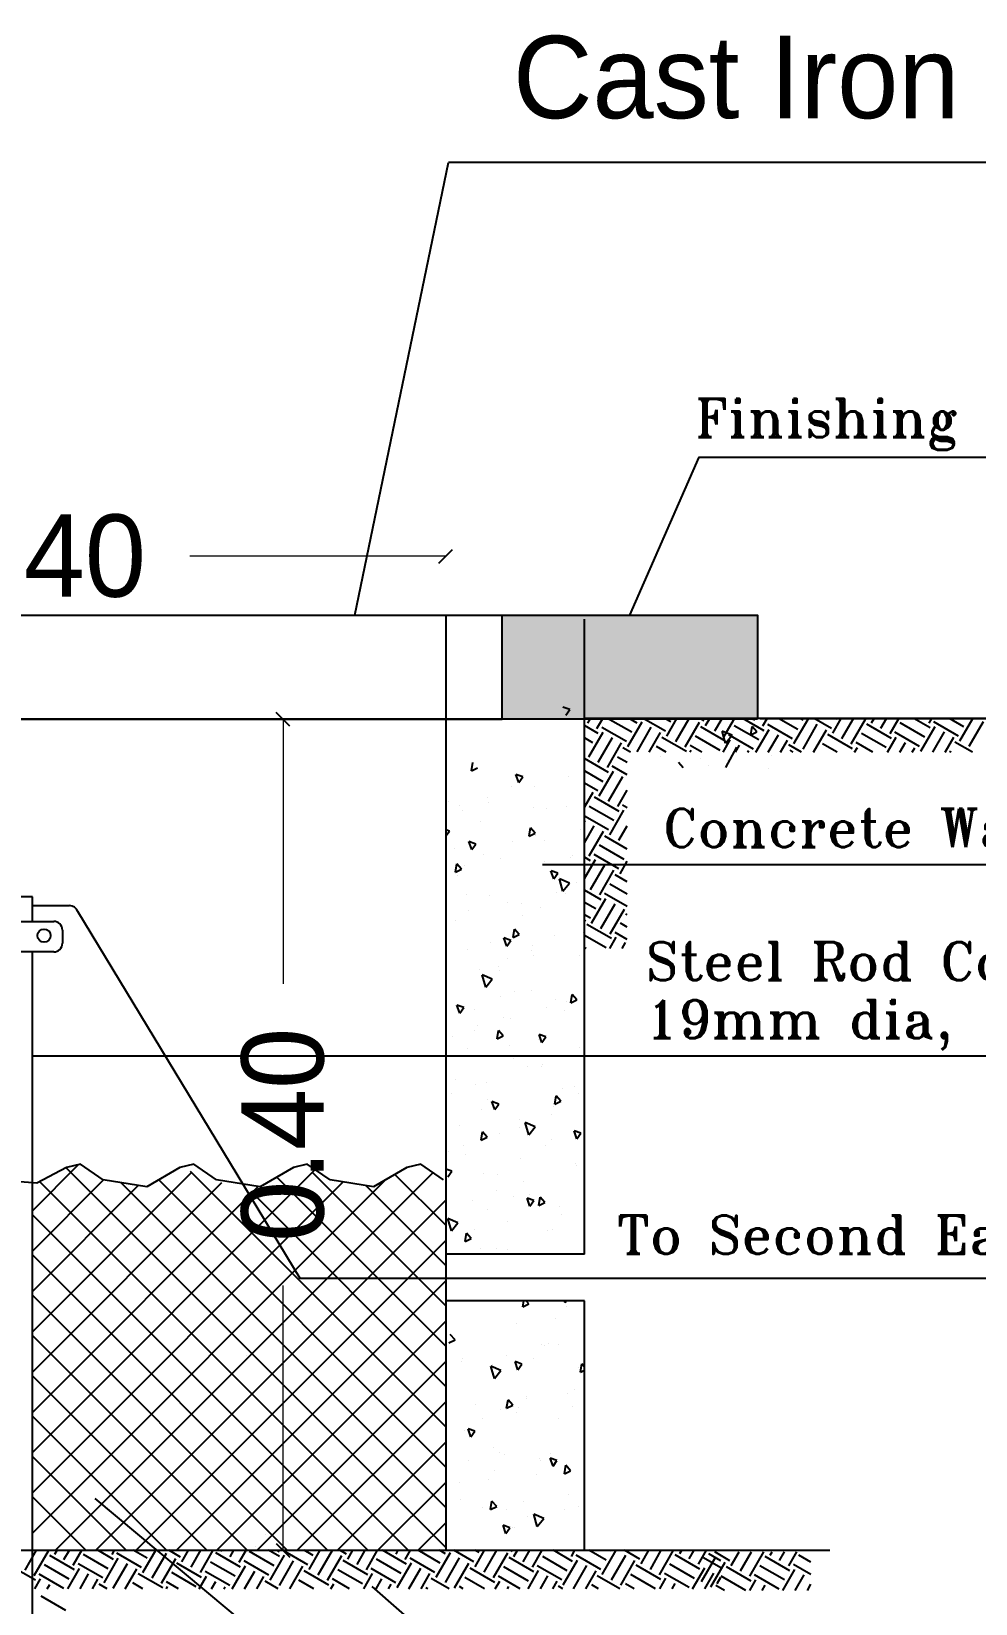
# Model space of a CAD drawing. Extents: x 152089 to 152185, y 180985 to 181226.
# Drawn here: x 152119.73 to 152123.17, y 181035.29 to 181041.03 of the extents above; entities that cross this region are included whole.
import ezdxf

# ---------------------------------------------------------------- set-up
doc = ezdxf.new("R2010")
doc.units = 0
doc.header["$LTSCALE"] = 3
doc.header["$MEASUREMENT"] = 0
doc.header["$PDMODE"] = 2
doc.header["$PDSIZE"] = 0.03
doc.linetypes.add('HIDDEN', pattern=[9.525, 6.35, -3.175])
doc.layers.get('0').update_dxf_attribs({"linetype": 'CONTINUOUS'})
doc.layers.get('DEFPOINTS').update_dxf_attribs({"linetype": 'CONTINUOUS'})
for name, color, linetype in [('1622', 7, 'HIDDEN'), ('DETAILS', 9, 'CONTINUOUS'), ('NAMES', 12, 'CONTINUOUS'), ('NUMBERS', 6, 'CONTINUOUS'), ('POWER', 54, 'CONTINUOUS')]:
    doc.layers.add(name, color=color, linetype=linetype)
doc.styles.add('ABED', font='romant.shx')
doc.dimstyles.new('10', dxfattribs={"dimtxt": 0.3, "dimasz": 0.05, "dimexe": 0.18, "dimexo": 0.0625, "dimgap": 0.15, "dimtad": 0, "dimlfac": 0.1, "dimzin": 0, "dimdsep": 46, "dimtxsty": 'Standard', "dimblk": 'OBLIQUE', "dimcen": 0, "dimse1": 1, "dimse2": 1, "dimclrd": 253, "dimclrt": 4, "dimadec": 0, "dimazin": 0, "dimtfac": 1, "dimtix": 1, "dimtofl": 0, "dimtmove": 0, "dimatfit": 0, "dimldrblk": 'OBLIQUE', "dimfxl": 0.18, "dimtolj": 1, "dimtzin": 0, "dimlwd": 13, "dimarcsym": 0})

# ---------------------------------------------------------------- blocks, each defined once
blk = doc.blocks.new('_OBLIQUE')
at = {"color": 0, "linetype": 'ByBlock'}
blk.add_line((-0.5, -0.5), (0.5, 0.5), dxfattribs=at)
blk = doc.blocks.new('*D89')
at = {"layer": '1622', "color": 253, "linetype": 'Continuous', "lineweight": 13, "transparency": 16777216}
for p, q in [((152118.27, 181039.1132), (152119.204, 181039.1132)), ((152121.2379, 181039.1132), (152120.304, 181039.1132))]:
    blk.add_line(p, q, dxfattribs=at)
at = {"layer": 'DEFPOINTS', "color": 0, "linetype": 'Continuous', "transparency": 16777216}
for p in [(152118.27, 181039.1132), (152118.27, 181038.8976), (152121.2379, 181038.8976)]:
    blk.add_point(p, dxfattribs=at)
at = {"layer": '1622', "color": 253, "linetype": 'Continuous', "lineweight": 13, "transparency": 16777216, "xscale": 0.05, "yscale": 0.05, "zscale": 0.05, "rotation": 180}
blk.add_blockref('_OBLIQUE', (152118.27, 181039.1132), dxfattribs=at)
at = {"layer": '1622', "color": 253, "linetype": 'Continuous', "lineweight": 13, "transparency": 16777216, "xscale": 0.05, "yscale": 0.05, "zscale": 0.05}
blk.add_blockref('_OBLIQUE', (152121.2379, 181039.1132), dxfattribs=at)
at = {"layer": '1622', "color": 4, "linetype": 'Continuous', "transparency": 16777216, "insert": (152119.754, 181039.1132), "char_height": 0.3, "attachment_point": 5}
blk.add_mtext('\\A1;0.40', dxfattribs=at)
blk = doc.blocks.new('*D91')
at = {"layer": '1622', "color": 253, "linetype": 'Continuous', "lineweight": 13, "transparency": 16777216}
for p, q in [((152120.6444, 181038.5186), (152120.6444, 181037.5536)), ((152120.6444, 181035.4886), (152120.6444, 181036.4536))]:
    blk.add_line(p, q, dxfattribs=at)
at = {"layer": 'DEFPOINTS', "color": 0, "linetype": 'Continuous', "transparency": 16777216}
for p in [(152120.4305, 181038.5186), (152120.4305, 181035.4886), (152120.6444, 181035.4886)]:
    blk.add_point(p, dxfattribs=at)
at = {"layer": '1622', "color": 253, "linetype": 'Continuous', "lineweight": 13, "transparency": 16777216, "xscale": 0.05, "yscale": 0.05, "zscale": 0.05}
for p, rotation in [((152120.6444, 181038.5186), 90), ((152120.6444, 181035.4886), 270)]:
    blk.add_blockref('_OBLIQUE', p, dxfattribs=dict(at, rotation=rotation))
at = {"layer": '1622', "color": 4, "linetype": 'Continuous', "transparency": 16777216, "insert": (152120.6444, 181037.0036), "char_height": 0.3, "attachment_point": 5, "rotation": 90}
blk.add_mtext('\\A1;0.40', dxfattribs=at)

msp = doc.modelspace()

# ---------------------------------------------------------------- hatches: boundary and pattern name
at = {"layer": 'NUMBERS', "linetype": 'ByBlock'}
msp.add_hatch(color=0, dxfattribs=at).paths.add_polyline_path([(152121.4439, 181038.8976), (152121.4439, 181038.5186), (152122.3748, 181038.5186), (152122.3748, 181038.8976)])

# ---------------------------------------------------------------- linework, layer by layer
at = {"linetype": 'ByBlock'}
for p, q in [((152120.9057, 181038.8976), (152121.2486, 181040.5491)), ((152128.1323, 181040.5491), (152121.2486, 181040.5491)), ((152122.3748, 181038.8976), (152122.3748, 181038.5186))]:
    msp.add_line(p, q, dxfattribs=at)
for points in [[(152121.9093, 181038.8976), (152122.1622, 181039.4742), (152124.0228, 181039.4742)], [(152121.5914, 181037.9887), (152123.8159, 181037.9887)], [(152124.5617, 181036.4801), (152120.707, 181036.4801), (152119.8953, 181037.8181)], [(152119.7301, 181037.2918), (152127.2809, 181037.2918)]]:
    msp.add_lwpolyline(points, dxfattribs=at)
at = {"layer": '1622', "color": 2, "linetype": 'Continuous'}
msp.add_line((152121.4439, 181038.5186), (152118.0641, 181038.5186), dxfattribs=at)
at = {"layer": 'DETAILS', "linetype": 'ByBlock'}
for p, q in [((152121.7442, 181036.5685), (152121.7442, 181038.8831)), ((152121.6906, 181038.5541), (152121.6657, 181038.563)), ((152121.6763, 181038.5337), (152121.6906, 181038.5541)), ((152122.3509, 181038.4614), (152122.3558, 181038.4922)), ((152122.3733, 181038.4723), (152122.3558, 181038.4922)), ((152122.14, 181038.4486), (152122.14, 181038.4486)), ((152122.228, 181038.4475), (152122.228, 181038.4475)), ((152122.2591, 181038.4309), (152122.246, 181038.4758)), ((152122.2825, 181038.4601), (152122.246, 181038.4758)), ((152122.2591, 181038.4309), (152122.2825, 181038.4601)), ((152122.3509, 181038.4614), (152122.3733, 181038.4723)), ((152122.3935, 181038.4742), (152122.3935, 181038.4742)), ((152122.0227, 181038.3827), (152122.0227, 181038.3827)), ((152122.0776, 181038.4218), (152122.0776, 181038.4218)), ((152122.1668, 181038.3746), (152122.1668, 181038.3746)), ((152122.2987, 181038.4174), (152122.2585, 181038.343)), ((152122.2589, 181038.4226), (152122.2589, 181038.4226)), ((152122.4274, 181038.3849), (152122.4274, 181038.3849)), ((152121.3319, 181038.3302), (152121.3368, 181038.361)), ((152121.3319, 181038.3302), (152121.3543, 181038.3411)), ((152121.5047, 181038.2885), (152121.494, 181038.3178)), ((152121.519, 181038.309), (152121.494, 181038.3178)), ((152122.1044, 181038.3411), (152122.0868, 181038.361)), ((152122.1949, 181038.3483), (152122.1949, 181038.3483)), ((152122.2674, 181038.3689), (152122.2674, 181038.3689)), ((152122.4155, 181038.3389), (152122.4155, 181038.3389)), ((152121.4773, 181038.2719), (152121.4773, 181038.2719)), ((152121.5047, 181038.2885), (152121.519, 181038.309)), ((152121.5622, 181038.2747), (152121.5622, 181038.2747)), ((152121.6842, 181038.3086), (152121.6842, 181038.3086)), ((152121.2467, 181038.2193), (152121.2467, 181038.2193)), ((152121.2886, 181038.204), (152121.2886, 181038.204)), ((152121.3899, 181038.2352), (152121.3899, 181038.2352)), ((152121.3928, 181038.2167), (152121.3928, 181038.2167)), ((152121.2977, 181038.1872), (152121.2977, 181038.1872)), ((152121.3639, 181038.1457), (152121.3639, 181038.1457)), ((152121.5584, 181038.1974), (152121.5584, 181038.1974)), ((152121.6047, 181038.1922), (152121.6047, 181038.1922)), ((152121.6795, 181038.2012), (152121.6795, 181038.2012)), ((152121.2512, 181038.1103), (152121.2379, 181038.116)), ((152121.2379, 181038.0939), (152121.2512, 181038.1103)), ((152121.5424, 181038.0919), (152121.5472, 181038.1227)), ((152121.5424, 181038.0919), (152121.5648, 181038.1028)), ((152121.5648, 181038.1029), (152121.5473, 181038.1227)), ((152121.5645, 181038.0953), (152121.5645, 181038.0953)), ((152121.7278, 181038.1185), (152121.7278, 181038.1185)), ((152121.2708, 181038.0477), (152121.2708, 181038.0477)), ((152121.333, 181038.0434), (152121.3224, 181038.0727)), ((152121.3473, 181038.0638), (152121.3224, 181038.0727)), ((152121.333, 181038.0434), (152121.3473, 181038.0638)), ((152121.4812, 181038.0722), (152121.4812, 181038.0722)), ((152121.599, 181038.0779), (152121.599, 181038.0779)), ((152121.2734, 181037.9607), (152121.2783, 181037.9915)), ((152121.2958, 181037.9717), (152121.2783, 181037.9915)), ((152121.3077, 181037.986), (152121.3077, 181037.986)), ((152121.3759, 181038.0273), (152121.3759, 181038.0273)), ((152121.4393, 181038.0099), (152121.4393, 181038.0099)), ((152121.5985, 181037.9986), (152121.5985, 181037.9986)), ((152121.692, 181038.0156), (152121.692, 181038.0156)), ((152121.7018, 181038.0211), (152121.7018, 181038.0211)), ((152121.2734, 181037.9607), (152121.2958, 181037.9717)), ((152121.282, 181037.9506), (152121.282, 181037.9506)), ((152121.6326, 181037.937), (152121.6219, 181037.9663)), ((152121.6469, 181037.9575), (152121.622, 181037.9663)), ((152121.6326, 181037.937), (152121.6469, 181037.9575)), ((152121.6518, 181037.9186), (152121.6518, 181037.9186)), ((152121.6655, 181037.8921), (152121.6524, 181037.937)), ((152121.6889, 181037.9212), (152121.6524, 181037.937)), ((152121.6655, 181037.8921), (152121.6889, 181037.9212)), ((152121.7158, 181037.9251), (152121.7158, 181037.9251)), ((152119.7301, 181037.8715), (152119.6579, 181037.8715)), ((152119.7301, 181037.7813), (152119.7301, 181037.8715)), ((152121.3152, 181037.8807), (152121.3152, 181037.8807)), ((152121.3993, 181037.8771), (152121.3993, 181037.8771)), ((152121.6427, 181037.8878), (152121.6427, 181037.8878)), ((152121.6749, 181037.8816), (152121.6749, 181037.8816)), ((152119.7264, 181037.8392), (152119.8658, 181037.8392)), ((152119.7264, 181037.8392), (152119.8658, 181037.8392)), ((152121.3203, 181037.8225), (152121.3203, 181037.8225)), ((152121.4632, 181037.8507), (152121.4632, 181037.8507)), ((152121.5138, 181037.8472), (152121.5138, 181037.8472)), ((152121.5166, 181037.8035), (152121.5166, 181037.8035)), ((152121.5828, 181037.8337), (152121.5828, 181037.8337)), ((152119.5951, 181037.7813), (152119.8081, 181037.7813)), ((152119.8393, 181037.7502), (152119.8393, 181037.7018)), ((152121.275, 181037.7837), (152121.275, 181037.7837)), ((152121.4839, 181037.7225), (152121.4887, 181037.7532)), ((152121.5063, 181037.7334), (152121.4887, 181037.7533)), ((152121.4025, 181037.704), (152121.4025, 181037.704)), ((152121.461, 181037.6919), (152121.4503, 181037.7212)), ((152121.4753, 181037.7124), (152121.4503, 181037.7212)), ((152121.461, 181037.6919), (152121.4753, 181037.7123)), ((152121.4839, 181037.7225), (152121.5063, 181037.7334)), ((152121.5559, 181037.6942), (152121.5559, 181037.6942)), ((152121.6339, 181037.73), (152121.6339, 181037.73)), ((152121.7391, 181037.742), (152121.7391, 181037.742)), ((152119.8081, 181037.6707), (152119.5951, 181037.6707)), ((152119.7301, 181034.6844), (152119.7301, 181037.6707)), ((152121.318, 181037.6776), (152121.318, 181037.6776)), ((152121.4637, 181037.6462), (152121.4637, 181037.6462)), ((152121.5505, 181037.674), (152121.5505, 181037.674)), ((152121.5575, 181037.6571), (152121.5575, 181037.6571)), ((152121.7244, 181037.6564), (152121.7244, 181037.6564)), ((152121.3623, 181037.6071), (152121.3623, 181037.6071)), ((152121.3841, 181037.5423), (152121.3711, 181037.5872)), ((152121.4075, 181037.5715), (152121.3711, 181037.5872)), ((152121.3841, 181037.5423), (152121.4075, 181037.5715)), ((152121.4287, 181037.6165), (152121.4287, 181037.6165)), ((152121.4353, 181037.6041), (152121.4353, 181037.6041)), ((152121.4898, 181037.5274), (152121.4898, 181037.5274)), ((152121.5526, 181037.5305), (152121.5526, 181037.5305)), ((152121.6943, 181037.4842), (152121.6992, 181037.515)), ((152121.7167, 181037.4951), (152121.6992, 181037.515)), ((152121.2893, 181037.4468), (152121.2787, 181037.4761)), ((152121.3036, 181037.4672), (152121.2787, 181037.4761)), ((152121.2893, 181037.4468), (152121.3036, 181037.4672)), ((152121.3447, 181037.4587), (152121.3447, 181037.4587)), ((152121.4368, 181037.5067), (152121.4368, 181037.5067)), ((152121.6053, 181037.469), (152121.6053, 181037.469)), ((152121.6378, 181037.4974), (152121.6378, 181037.4974)), ((152121.6698, 181037.457), (152121.6698, 181037.457)), ((152121.6777, 181037.4911), (152121.6777, 181037.4911)), ((152121.6943, 181037.4842), (152121.7167, 181037.4951)), ((152121.3543, 181037.4016), (152121.3543, 181037.4016)), ((152121.4496, 181037.4304), (152121.4496, 181037.4304)), ((152121.4724, 181037.4264), (152121.4724, 181037.4264)), ((152121.261, 181037.3625), (152121.261, 181037.3625)), ((152121.3435, 181037.3857), (152121.3435, 181037.3857)), ((152121.4253, 181037.353), (152121.4302, 181037.3838)), ((152121.4253, 181037.353), (152121.4478, 181037.3639)), ((152121.4478, 181037.3639), (152121.4302, 181037.3838)), ((152121.5771, 181037.3507), (152121.5771, 181037.3507)), ((152121.5889, 181037.3404), (152121.5782, 181037.3697)), ((152121.6032, 181037.3609), (152121.5782, 181037.3697)), ((152121.5889, 181037.3404), (152121.6032, 181037.3608)), ((152121.3178, 181037.3193), (152121.3178, 181037.3193)), ((152121.4716, 181037.328), (152121.4716, 181037.328)), ((152121.7251, 181037.3207), (152121.7251, 181037.3207)), ((152121.4863, 181037.2815), (152121.4863, 181037.2815)), ((152121.5369, 181037.2538), (152121.5369, 181037.2538)), ((152121.5889, 181037.2544), (152121.5889, 181037.2544)), ((152121.5925, 181037.2604), (152121.5925, 181037.2604)), ((152121.2724, 181037.2064), (152121.2724, 181037.2064)), ((152121.3483, 181037.1858), (152121.3483, 181037.1858)), ((152121.3872, 181037.1957), (152121.3872, 181037.1957)), ((152121.6644, 181037.1741), (152121.6644, 181037.1741)), ((152121.7062, 181037.1809), (152121.7062, 181037.1809)), ((152121.2584, 181037.155), (152121.2584, 181037.155)), ((152121.3897, 181037.1329), (152121.3897, 181037.1329)), ((152121.4173, 181037.0953), (152121.4066, 181037.1246)), ((152121.4316, 181037.1157), (152121.4066, 181037.1246)), ((152121.4173, 181037.0953), (152121.4316, 181037.1157)), ((152121.6358, 181037.1147), (152121.6407, 181037.1455)), ((152121.6358, 181037.1147), (152121.6582, 181037.1257)), ((152121.6582, 181037.1257), (152121.6407, 181037.1455)), ((152121.7219, 181037.1532), (152121.7219, 181037.1532)), ((152121.3672, 181037.0941), (152121.3672, 181037.0941)), ((152121.507, 181037.0593), (152121.507, 181037.0593)), ((152121.6242, 181037.0771), (152121.6242, 181037.0771)), ((152121.6298, 181037.1052), (152121.6298, 181037.1052)), ((152121.2875, 181037.0391), (152121.2875, 181037.0391)), ((152121.3668, 181036.9836), (152121.3717, 181037.0143)), ((152121.3892, 181036.9945), (152121.3717, 181037.0144)), ((152121.4356, 181037.0092), (152121.4356, 181037.0092)), ((152121.5074, 181037.0297), (152121.5074, 181037.0297)), ((152121.5405, 181037.0035), (152121.5275, 181037.0484)), ((152121.5639, 181037.0326), (152121.5275, 181037.0484)), ((152121.5405, 181037.0035), (152121.5639, 181037.0326)), ((152121.7168, 181036.9889), (152121.7062, 181037.0182)), ((152121.7311, 181037.0094), (152121.7062, 181037.0182)), ((152121.7168, 181036.9889), (152121.7311, 181037.0093)), ((152121.2474, 181036.9422), (152121.2474, 181036.9422)), ((152121.302, 181036.9649), (152121.302, 181036.9649)), ((152121.3668, 181036.9836), (152121.3892, 181036.9945)), ((152121.6029, 181036.9657), (152121.6029, 181036.9657)), ((152121.6243, 181036.9858), (152121.6243, 181036.9858)), ((152119.7301, 181036.7264), (152119.8986, 181036.895)), ((152119.8543, 181036.8839), (152119.746, 181036.8267)), ((152121.2379, 181035.4984), (152119.853, 181036.8833)), ((152119.9052, 181036.8967), (152119.8543, 181036.8839)), ((152119.988, 181036.8394), (152119.9052, 181036.8967)), ((152120.2682, 181036.8839), (152120.1472, 181036.814)), ((152120.3191, 181036.8967), (152120.2682, 181036.8839)), ((152120.4019, 181036.8394), (152120.3191, 181036.8967)), ((152120.6821, 181036.8839), (152120.5611, 181036.814)), ((152120.733, 181036.8967), (152120.6821, 181036.8839)), ((152120.8158, 181036.8394), (152120.733, 181036.8967)), ((152121.096, 181036.8839), (152120.975, 181036.814)), ((152121.1469, 181036.8967), (152121.096, 181036.8839)), ((152121.2297, 181036.8394), (152121.1469, 181036.8967)), ((152121.3083, 181036.9335), (152121.3083, 181036.9335)), ((152121.5107, 181036.9178), (152121.5107, 181036.9178)), ((152121.7115, 181036.9004), (152121.7115, 181036.9004)), ((152121.7135, 181036.8908), (152121.7135, 181036.8908)), ((152121.7416, 181036.9122), (152121.7416, 181036.9122)), ((152119.746, 181036.8267), (152119.6696, 181036.8331)), ((152119.7301, 181035.8448), (152120.7619, 181036.8767)), ((152119.7301, 181036.2856), (152120.3127, 181036.8683)), ((152119.7301, 181036.5795), (152119.9897, 181036.8392)), ((152119.7301, 181035.5509), (152121.0181, 181036.8389)), ((152119.7301, 181035.6978), (152120.864, 181036.8317)), ((152119.7301, 181036.1387), (152120.4214, 181036.83)), ((152121.1008, 181035.4886), (152119.7569, 181036.8325)), ((152119.8147, 181035.4886), (152121.1918, 181036.8657)), ((152120.1472, 181036.814), (152119.988, 181036.8394)), ((152121.2379, 181035.6453), (152120.0544, 181036.8288)), ((152121.2379, 181035.7922), (152120.1909, 181036.8393)), ((152121.2379, 181035.9392), (152120.3068, 181036.8703)), ((152120.5611, 181036.814), (152120.4019, 181036.8394)), ((152121.2379, 181036.2331), (152120.6219, 181036.8491)), ((152121.2379, 181036.38), (152120.7516, 181036.8663)), ((152120.975, 181036.814), (152120.8158, 181036.8394)), ((152121.2379, 181036.6739), (152121.0528, 181036.859)), ((152121.2599, 181036.8706), (152121.2379, 181036.8784)), ((152121.2456, 181036.8502), (152121.2599, 181036.8706)), ((152121.3748, 181036.8625), (152121.3748, 181036.8625)), ((152121.4256, 181036.8599), (152121.4256, 181036.8599)), ((152121.5229, 181036.8325), (152121.5229, 181036.8325)), ((152119.7301, 181036.4325), (152120.1164, 181036.8189)), ((152119.7301, 181035.9917), (152120.5535, 181036.8152)), ((152121.2379, 181036.0861), (152120.5337, 181036.7904)), ((152121.2379, 181036.527), (152120.9463, 181036.8186)), ((152121.4222, 181036.799), (152121.4222, 181036.799)), ((152121.4838, 181036.7783), (152121.4838, 181036.7783)), ((152121.5452, 181036.7438), (152121.5345, 181036.7731)), ((152121.5595, 181036.7642), (152121.5345, 181036.7731)), ((152121.5429, 181036.7863), (152121.5429, 181036.7863)), ((152121.5773, 181036.7453), (152121.5821, 181036.7761)), ((152121.5997, 181036.7562), (152121.5822, 181036.7761)), ((152120.9538, 181035.4886), (152119.7301, 181036.7124)), ((152119.9616, 181035.4886), (152121.2379, 181036.7649)), ((152121.3347, 181036.7655), (152121.3347, 181036.7655)), ((152121.3916, 181036.7303), (152121.3916, 181036.7303)), ((152121.5452, 181036.7438), (152121.5595, 181036.7642)), ((152121.5773, 181036.7453), (152121.5997, 181036.7562)), ((152121.6523, 181036.7405), (152121.6523, 181036.7405)), ((152121.6602, 181036.7128), (152121.6602, 181036.7128)), ((152121.2591, 181036.6537), (152121.2461, 181036.6986)), ((152121.2826, 181036.6829), (152121.2461, 181036.6986)), ((152121.2591, 181036.6537), (152121.2826, 181036.6829)), ((152121.3447, 181036.6574), (152121.3447, 181036.6574)), ((152121.4621, 181036.6858), (152121.4621, 181036.6858)), ((152121.6102, 181036.6559), (152121.6102, 181036.6559)), ((152121.6284, 181036.6601), (152121.6284, 181036.6601)), ((152120.1086, 181035.4886), (152121.2379, 181036.6179)), ((152121.3083, 181036.6141), (152121.3132, 181036.6449)), ((152121.3083, 181036.6141), (152121.3307, 181036.625)), ((152121.3307, 181036.625), (152121.3132, 181036.6449)), ((152120.8069, 181035.4886), (152119.7301, 181036.5654)), ((152121.2379, 181036.5685), (152121.2379, 181036.3294)), ((152121.7442, 181036.5685), (152121.2379, 181036.5685)), ((152121.3648, 181036.5908), (152121.3648, 181036.5908)), ((152121.422, 181036.5889), (152121.422, 181036.5889)), ((152121.462, 181036.5838), (152121.462, 181036.5838)), ((152120.2555, 181035.4886), (152121.2379, 181036.471)), ((152120.6599, 181035.4886), (152119.7301, 181036.4185)), ((152121.7442, 181036.3979), (152121.2379, 181036.3979)), ((152121.2379, 181036.3979), (152121.2379, 181035.4886)), ((152121.5188, 181036.3758), (152121.5223, 181036.3979)), ((152121.5188, 181036.3758), (152121.5412, 181036.3868)), ((152121.5412, 181036.3868), (152121.5313, 181036.3979)), ((152121.6731, 181036.3923), (152121.6711, 181036.3979)), ((152121.6731, 181036.3923), (152121.6771, 181036.3979)), ((152121.6767, 181036.3768), (152121.6767, 181036.3768)), ((152121.7442, 181035.4886), (152121.7442, 181036.3979)), ((152120.4025, 181035.4886), (152121.2379, 181036.3241)), ((152121.4973, 181036.3152), (152121.4973, 181036.3152)), ((152121.6367, 181036.3325), (152121.6367, 181036.3325)), ((152120.513, 181035.4886), (152119.7301, 181036.2715)), ((152121.2498, 181036.2447), (152121.2722, 181036.2556)), ((152121.2722, 181036.2556), (152121.2547, 181036.2754)), ((152120.5099, 181036.1976), (152120.5099, 181036.1976)), ((152121.4581, 181036.1987), (152121.4581, 181036.1987)), ((152121.5869, 181036.2393), (152121.5869, 181036.2393)), ((152121.5966, 181036.2356), (152121.5966, 181036.2356)), ((152121.6146, 181036.2416), (152121.6146, 181036.2416)), ((152121.6498, 181036.2373), (152121.6498, 181036.2373)), ((152120.5494, 181035.4886), (152121.2379, 181036.1771)), ((152121.2952, 181036.1782), (152121.2952, 181036.1782)), ((152121.2987, 181036.1893), (152121.2987, 181036.1893)), ((152121.4155, 181036.1149), (152121.4025, 181036.1598)), ((152121.439, 181036.144), (152121.4025, 181036.1598)), ((152121.4079, 181036.1676), (152121.4079, 181036.1676)), ((152121.4155, 181036.1149), (152121.439, 181036.144)), ((152121.5015, 181036.1472), (152121.4908, 181036.1765)), ((152121.5158, 181036.1676), (152121.4908, 181036.1765)), ((152121.5015, 181036.1472), (152121.5158, 181036.1676)), ((152121.5577, 181036.1893), (152121.5577, 181036.1893)), ((152121.724, 181036.1559), (152121.724, 181036.1559)), ((152121.7292, 181036.1376), (152121.7341, 181036.1683)), ((152121.7292, 181036.1376), (152121.7442, 181036.1449)), ((152121.7319, 181036.168), (152121.7319, 181036.168)), ((152121.7442, 181036.1569), (152121.7341, 181036.1684)), ((152120.3661, 181035.4886), (152119.7301, 181036.1246)), ((152121.416, 181036.1157), (152121.416, 181036.1157)), ((152120.6964, 181035.4886), (152121.2379, 181036.0302)), ((152121.4602, 181036.0064), (152121.4651, 181036.0372)), ((152121.4827, 181036.0173), (152121.4651, 181036.0372)), ((152121.5308, 181036.0499), (152121.5308, 181036.0499)), ((152121.5333, 181036.0422), (152121.5333, 181036.0422)), ((152121.6839, 181036.0589), (152121.6839, 181036.0589)), ((152121.7071, 181036.0733), (152121.7071, 181036.0733)), ((152120.2191, 181035.4886), (152119.7301, 181035.9776)), ((152121.3472, 181036.0209), (152121.3472, 181036.0209)), ((152121.3729, 181035.968), (152121.3729, 181035.968)), ((152121.4386, 181036.0019), (152121.4386, 181036.0019)), ((152121.4602, 181036.0064), (152121.4827, 181036.0173)), ((152121.4952, 181035.991), (152121.4952, 181035.991)), ((152121.5017, 181036.0086), (152121.5017, 181036.0086)), ((152121.6506, 181035.9686), (152121.6506, 181035.9686)), ((152121.6993, 181036.0121), (152121.6993, 181036.0121)), ((152121.307, 181035.924), (152121.307, 181035.924)), ((152121.3298, 181035.902), (152121.3192, 181035.9313)), ((152121.3442, 181035.9225), (152121.3192, 181035.9313)), ((152121.3298, 181035.902), (152121.3442, 181035.9225)), ((152121.335, 181035.9132), (152121.335, 181035.9132)), ((152120.8433, 181035.4886), (152121.2379, 181035.8832)), ((152121.4117, 181035.8624), (152121.4117, 181035.8624)), ((152120.0722, 181035.4886), (152119.7301, 181035.8307)), ((152121.3196, 181035.8144), (152121.3196, 181035.8144)), ((152121.4345, 181035.8443), (152121.4345, 181035.8443)), ((152121.4523, 181035.8396), (152121.4523, 181035.8396)), ((152121.5802, 181035.8246), (152121.5802, 181035.8246)), ((152121.5825, 181035.8143), (152121.5825, 181035.8143)), ((152121.6294, 181035.7957), (152121.6188, 181035.825)), ((152121.6437, 181035.8161), (152121.6188, 181035.825)), ((152121.6219, 181035.8426), (152121.6219, 181035.8426)), ((152121.6294, 181035.7957), (152121.6437, 181035.8161)), ((152121.6707, 181035.7681), (152121.6756, 181035.7989)), ((152121.6931, 181035.779), (152121.6756, 181035.7989)), ((152121.2877, 181035.7373), (152121.2877, 181035.7373)), ((152121.3943, 181035.7473), (152121.3943, 181035.7473)), ((152121.4166, 181035.7779), (152121.4166, 181035.7779)), ((152121.5696, 181035.7661), (152121.5696, 181035.7661)), ((152121.6707, 181035.7681), (152121.6931, 181035.779)), ((152119.9252, 181035.4886), (152119.7301, 181035.6838)), ((152120.9902, 181035.4886), (152121.2379, 181035.7363)), ((152121.6869, 181035.6925), (152121.6869, 181035.6925)), ((152121.2927, 181035.6749), (152121.2927, 181035.6749)), ((152121.3704, 181035.6445), (152121.3704, 181035.6445)), ((152121.4017, 181035.6369), (152121.4066, 181035.6677)), ((152121.4017, 181035.6369), (152121.4241, 181035.6479)), ((152121.4241, 181035.6479), (152121.4066, 181035.6677)), ((152121.4612, 181035.6372), (152121.4612, 181035.6372)), ((152121.5218, 181035.6676), (152121.5218, 181035.6676)), ((152121.6698, 181035.6377), (152121.6698, 181035.6377)), ((152121.7237, 181035.6484), (152121.7237, 181035.6484)), ((152121.1372, 181035.4886), (152121.2379, 181035.5893)), ((152121.4578, 181035.5505), (152121.4471, 181035.5798)), ((152121.4721, 181035.571), (152121.4471, 181035.5798)), ((152121.4578, 181035.5505), (152121.4721, 181035.571)), ((152121.4816, 181035.5707), (152121.4816, 181035.5707)), ((152121.4877, 181035.571), (152121.4877, 181035.571)), ((152121.5367, 181035.6119), (152121.5367, 181035.6119)), ((152121.5719, 181035.576), (152121.5589, 181035.6209)), ((152121.5954, 181035.6052), (152121.5589, 181035.6209)), ((152121.5719, 181035.576), (152121.5953, 181035.6052)), ((152120.5814, 181035.5472), (152120.5814, 181035.5472)), ((152120.9468, 181035.5089), (152120.9468, 181035.5089)), ((152119.3256, 181035.4886), (152120.4879, 181035.4886)), ((152120.543, 181035.5027), (152120.543, 181035.5027)), ((152120.855, 181035.4974), (152120.855, 181035.4974)), ((152120.8591, 181035.491), (152120.8591, 181035.491))]:
    msp.add_line(p, q, dxfattribs=at)
msp.add_circle((152119.7724, 181037.7298), 0.0241, dxfattribs=at)
for centre, start, end in [((152119.8658, 181037.8081), 18.7369, 90), ((152119.8658, 181037.8081), 18.7369, 90), ((152119.8081, 181037.7502), 0, 90), ((152119.8081, 181037.7018), 270, 0)]:
    msp.add_arc(centre, 0.0312, start, end, dxfattribs=at)
at = {"layer": 'NUMBERS', "color": 0, "linetype": 'ByBlock'}
for p, q in [((152118.27, 181038.8976), (152121.2379, 181038.8976)), ((152121.2379, 181038.8976), (152121.2379, 181036.5685)), ((152121.2379, 181038.8976), (152121.2379, 181038.5186)), ((152121.2379, 181038.8976), (152122.3748, 181038.8976)), ((152118.0641, 181038.5186), (152121.4439, 181038.5186))]:
    msp.add_line(p, q, dxfattribs=at)
msp.add_lwpolyline([(152122.3748, 181038.5186), (152121.4439, 181038.5186), (152121.4439, 181038.8976), (152122.3748, 181038.8976)], close=True, dxfattribs=at)
at = {"layer": 'POWER', "linetype": 'ByBlock'}
for p, q in [((152124.3693, 181038.5218), (152121.7442, 181038.5218)), ((152121.7943, 181038.4667), (152121.7442, 181038.4956)), ((152121.7558, 181038.5039), (152121.7661, 181038.5218)), ((152121.7895, 181038.4844), (152121.8111, 181038.5218)), ((152121.8973, 181038.4372), (152121.8073, 181038.4892)), ((152121.9167, 181038.471), (152121.8287, 181038.5218)), ((152121.902, 181038.4195), (152121.954, 181038.5095)), ((152121.9362, 181038.5047), (152121.9067, 181038.5218)), ((152121.9358, 181038.4), (152121.9877, 181038.49)), ((152122.0392, 181038.4752), (152121.9586, 181038.5218)), ((152122.0587, 181038.509), (152122.0365, 181038.5218)), ((152122.044, 181038.4575), (152122.0811, 181038.5218)), ((152122.0777, 181038.438), (152122.126, 181038.5218)), ((152122.1114, 181038.4185), (152122.1634, 181038.5085)), ((152122.1811, 181038.5133), (152122.1664, 181038.5218)), ((152122.2581, 181038.4388), (152122.1681, 181038.4908)), ((152122.1859, 181038.4955), (152122.201, 181038.5218)), ((152122.2196, 181038.476), (152122.246, 181038.5218)), ((152122.2534, 181038.4566), (152122.291, 181038.5218)), ((152122.3806, 181038.4431), (152122.2906, 181038.4951)), ((152122.4001, 181038.4769), (152122.3223, 181038.5218)), ((152122.3616, 181038.5141), (152122.366, 181038.5218)), ((152122.385, 181038.5218), (152124.3693, 181038.5218)), ((152122.3953, 181038.4946), (152122.411, 181038.5218)), ((152122.503, 181038.4474), (152122.4131, 181038.4994)), ((152122.5225, 181038.4811), (152122.4522, 181038.5218)), ((152122.5078, 181038.4297), (152122.5597, 181038.5196)), ((152122.542, 181038.5149), (152122.5301, 181038.5218)), ((152122.5415, 181038.4102), (152122.5935, 181038.5002)), ((152122.645, 181038.4854), (152122.582, 181038.5218)), ((152122.6497, 181038.4677), (152122.6809, 181038.5218)), ((152122.6645, 181038.5192), (152122.66, 181038.5218)), ((152122.6835, 181038.4482), (152122.7259, 181038.5218)), ((152122.7172, 181038.4287), (152122.7692, 181038.5187)), ((152122.8639, 181038.449), (152122.7739, 181038.501)), ((152122.7917, 181038.5057), (152122.8009, 181038.5218)), ((152122.8254, 181038.4862), (152122.8459, 181038.5218)), ((152122.8592, 181038.4668), (152122.8909, 181038.5218)), ((152122.9864, 181038.4533), (152122.8964, 181038.5053)), ((152123.0058, 181038.487), (152122.9457, 181038.5218)), ((152122.9716, 181038.4018), (152123.0236, 181038.4918)), ((152123.0011, 181038.5048), (152123.0109, 181038.5218)), ((152123.1088, 181038.4576), (152123.0188, 181038.5095)), ((152123.1283, 181038.4913), (152123.0756, 181038.5218)), ((152123.1136, 181038.4398), (152123.1609, 181038.5218)), ((152123.1473, 181038.4204), (152123.1993, 181038.5104)), ((152121.7748, 181038.4329), (152121.7442, 181038.4506)), ((152121.7601, 181038.3814), (152121.812, 181038.4714)), ((152121.7938, 181038.362), (152121.8458, 181038.4519)), ((152121.8276, 181038.3425), (152121.8795, 181038.4325)), ((152121.9798, 181038.3984), (152122.0215, 181038.4705)), ((152122.1162, 181038.4008), (152122.0262, 181038.4527)), ((152122.2386, 181038.4051), (152122.1487, 181038.457)), ((152122.2498, 181038.3984), (152122.2759, 181038.4436)), ((152122.3611, 181038.4094), (152122.2711, 181038.4613)), ((152122.3698, 181038.3984), (152122.4178, 181038.4816)), ((152122.4148, 181038.3984), (152122.4516, 181038.4621)), ((152122.4598, 181038.3984), (152122.4853, 181038.4426)), ((152122.5797, 181038.3984), (152122.6272, 181038.4807)), ((152122.722, 181038.411), (152122.632, 181038.4629)), ((152122.7957, 181038.3984), (152122.735, 181038.4335)), ((152122.8444, 181038.4153), (152122.7544, 181038.4672)), ((152122.8497, 181038.3984), (152122.8817, 181038.4538)), ((152122.9669, 181038.4196), (152122.8769, 181038.4715)), ((152122.8947, 181038.3984), (152122.9154, 181038.4343)), ((152123.0147, 181038.3984), (152123.0573, 181038.4723)), ((152123.0597, 181038.3984), (152123.0911, 181038.4528)), ((152123.1594, 181038.3984), (152123.0958, 181038.4351)), ((152121.8323, 181038.3247), (152121.7442, 181038.3756)), ((152121.9002, 181038.3605), (152121.8648, 181038.381)), ((152121.9125, 181038.3984), (152121.8843, 181038.4147)), ((152122.0424, 181038.3984), (152122.0067, 181038.419)), ((152122.1723, 181038.3984), (152122.1292, 181038.4233)), ((152122.1298, 181038.3984), (152122.1339, 181038.4055)), ((152122.2948, 181038.3984), (152122.3096, 181038.4241)), ((152122.3398, 181038.3984), (152122.3434, 181038.4046)), ((152122.5359, 181038.3984), (152122.4901, 181038.4249)), ((152122.5053, 181038.3992), (152122.4942, 181038.4056)), ((152122.6658, 181038.3984), (152122.6125, 181038.4292)), ((152122.7297, 181038.3984), (152122.7397, 181038.4157)), ((152122.9397, 181038.3984), (152122.9491, 181038.4148)), ((152123.0814, 181038.3984), (152123.0763, 181038.4014)), ((152121.8128, 181038.291), (152121.7442, 181038.3306)), ((152121.7981, 181038.2395), (152121.8501, 181038.3295)), ((152121.9002, 181038.3155), (152121.8453, 181038.3472)), ((152121.7934, 181038.2572), (152121.7442, 181038.2856)), ((152121.8319, 181038.22), (152121.8838, 181038.31)), ((152121.8656, 181038.2005), (152121.9002, 181038.2605)), ((152121.7442, 181038.1981), (152121.7756, 181038.2525)), ((152121.8704, 181038.1828), (152121.7804, 181038.2347)), ((152121.9002, 181038.1955), (152121.8833, 181038.2053)), ((152121.8314, 181038.1153), (152121.7442, 181038.1656)), ((152121.7442, 181038.1462), (152121.7462, 181038.1495)), ((152121.8509, 181038.149), (152121.7609, 181038.201)), ((152121.8361, 181038.0976), (152121.8881, 181038.1875)), ((152121.7442, 181038.0682), (152121.7799, 181038.13)), ((152121.7617, 181038.0206), (152121.8136, 181038.1106)), ((152121.9002, 181038.0456), (152121.8184, 181038.0928)), ((152121.8699, 181038.0781), (152121.9002, 181038.1307)), ((152121.8889, 181038.0071), (152121.7989, 181038.0591)), ((152121.7664, 181038.0028), (152121.7442, 181038.0157)), ((152121.7442, 181037.9383), (152121.7842, 181038.0076)), ((152121.766, 181037.8981), (152121.8179, 181037.9881)), ((152121.8694, 181037.9734), (152121.7794, 181038.0253)), ((152121.8742, 181037.9556), (152121.9002, 181038.0008)), ((152121.747, 181037.9691), (152121.7442, 181037.9707)), ((152121.7997, 181037.8786), (152121.8517, 181037.9686)), ((152121.9002, 181037.8806), (152121.8369, 181037.9171)), ((152121.9002, 181037.9256), (152121.8564, 181037.9509)), ((152121.8045, 181037.8609), (152121.7442, 181037.8957)), ((152121.7703, 181037.7757), (152121.8222, 181037.8656)), ((152121.9002, 181037.8356), (152121.8175, 181037.8834)), ((152121.785, 181037.8271), (152121.7442, 181037.8507)), ((152121.7655, 181037.7934), (152121.7442, 181037.8057)), ((152121.804, 181037.7562), (152121.856, 181037.8462)), ((152121.8378, 181037.7367), (152121.8897, 181037.8267)), ((152121.9002, 181037.8056), (152121.8945, 181037.8089)), ((152121.7442, 181037.7825), (152121.7478, 181037.7886)), ((152121.8425, 181037.719), (152121.7525, 181037.7709)), ((152121.9002, 181037.7606), (152121.875, 181037.7752)), ((152121.823, 181037.6852), (152121.7442, 181037.7307)), ((152121.7502, 181037.6823), (152121.7442, 181037.6857)), ((152121.8363, 181037.6823), (152121.8603, 181037.7237)), ((152121.9002, 181037.7156), (152121.8555, 181037.7414)), ((152121.8813, 181037.6823), (152121.894, 181037.7042)), ((152114.1568, 181035.4886), (152122.6398, 181035.4886)), ((152119.7032, 181035.4166), (152119.7448, 181035.4886)), ((152119.737, 181035.3971), (152119.7889, 181035.4871)), ((152119.8837, 181035.4174), (152119.7937, 181035.4693)), ((152119.8114, 181035.4741), (152119.8198, 181035.4886)), ((152119.8452, 181035.4546), (152119.8648, 181035.4886)), ((152119.8789, 181035.4351), (152119.9098, 181035.4886)), ((152120.0061, 181035.4217), (152119.9162, 181035.4736)), ((152120.0256, 181035.4554), (152119.9682, 181035.4886)), ((152119.9914, 181035.3702), (152120.0434, 181035.4602)), ((152120.0209, 181035.4732), (152120.0298, 181035.4886)), ((152120.1286, 181035.426), (152120.0386, 181035.4779)), ((152120.1481, 181035.4597), (152120.0981, 181035.4886)), ((152120.1333, 181035.4082), (152120.1797, 181035.4886)), ((152120.1671, 181035.3887), (152120.219, 181035.4787)), ((152120.2008, 181035.3693), (152120.2528, 181035.4592)), ((152120.2705, 181035.464), (152120.2279, 181035.4886)), ((152120.2753, 181035.4463), (152120.2997, 181035.4886)), ((152120.309, 181035.4268), (152120.3447, 181035.4886)), ((152120.3428, 181035.4073), (152120.3897, 181035.4886)), ((152120.4895, 181035.4276), (152120.3995, 181035.4795)), ((152120.4172, 181035.4843), (152120.4197, 181035.4886)), ((152120.451, 181035.4648), (152120.4647, 181035.4886)), ((152120.4847, 181035.4453), (152120.5097, 181035.4886)), ((152120.5924, 181035.3981), (152120.5024, 181035.4501)), ((152120.6119, 181035.4319), (152120.5219, 181035.4838)), ((152120.6314, 181035.4656), (152120.5916, 181035.4886)), ((152120.5972, 181035.3804), (152120.6491, 181035.4704)), ((152120.6266, 181035.4834), (152120.6297, 181035.4886)), ((152120.6309, 181035.3609), (152120.6829, 181035.4509)), ((152120.7344, 181035.4362), (152120.6444, 181035.4881)), ((152120.7539, 181035.4699), (152120.7215, 181035.4886)), ((152120.7391, 181035.4184), (152120.7796, 181035.4886)), ((152120.7729, 181035.3989), (152120.8246, 181035.4886)), ((152120.8066, 181035.3794), (152120.8586, 181035.4694)), ((152120.8763, 181035.4742), (152120.8514, 181035.4886)), ((152120.9533, 181035.3997), (152120.8633, 181035.4517)), ((152120.8811, 181035.4564), (152120.8996, 181035.4886)), ((152120.9148, 181035.437), (152120.9446, 181035.4886)), ((152120.9485, 181035.4175), (152120.9896, 181035.4886)), ((152121.0758, 181035.404), (152120.9858, 181035.456)), ((152121.0952, 181035.4378), (152121.0072, 181035.4886)), ((152121.0567, 181035.475), (152121.0646, 181035.4886)), ((152121.0905, 181035.4555), (152121.1096, 181035.4886)), ((152121.1982, 181035.4083), (152121.1082, 181035.4603)), ((152121.2177, 181035.4421), (152121.1371, 181035.4886)), ((152121.203, 181035.3906), (152121.2549, 181035.4806)), ((152121.2372, 181035.4758), (152121.215, 181035.4886)), ((152121.2367, 181035.3711), (152121.2887, 181035.4611)), ((152121.3401, 181035.4463), (152121.267, 181035.4886)), ((152121.3449, 181035.4286), (152121.3795, 181035.4886)), ((152121.3596, 181035.4801), (152121.3449, 181035.4886)), ((152121.3786, 181035.4091), (152121.4245, 181035.4886)), ((152121.4124, 181035.3896), (152121.4643, 181035.4796)), ((152121.5591, 181035.4099), (152121.4691, 181035.4619)), ((152121.4821, 181035.4844), (152121.4748, 181035.4886)), ((152121.4868, 181035.4666), (152121.4995, 181035.4886)), ((152121.5206, 181035.4472), (152121.5445, 181035.4886)), ((152121.5543, 181035.4277), (152121.5895, 181035.4886)), ((152121.6815, 181035.4142), (152121.5916, 181035.4662)), ((152121.701, 181035.448), (152121.6307, 181035.4886)), ((152121.6625, 181035.4852), (152121.6645, 181035.4886)), ((152121.6668, 181035.3627), (152121.7188, 181035.4527)), ((152121.6963, 181035.4657), (152121.7095, 181035.4886)), ((152121.804, 181035.4185), (152121.714, 181035.4705)), ((152121.8235, 181035.4522), (152121.7605, 181035.4886)), ((152121.8087, 181035.4008), (152121.8594, 181035.4886)), ((152121.843, 181035.486), (152121.8385, 181035.4886)), ((152121.8425, 181035.3813), (152121.8944, 181035.4713)), ((152121.8762, 181035.3618), (152121.9282, 181035.4518)), ((152121.9459, 181035.4565), (152121.8904, 181035.4886)), ((152121.9507, 181035.4388), (152121.9794, 181035.4886)), ((152121.9844, 181035.4193), (152122.0244, 181035.4886)), ((152122.0182, 181035.3998), (152122.0694, 181035.4886)), ((152122.1649, 181035.4201), (152122.0749, 181035.4721)), ((152122.0926, 181035.4768), (152122.0994, 181035.4886)), ((152122.1264, 181035.4573), (152122.1444, 181035.4886)), ((152122.1601, 181035.4379), (152122.1894, 181035.4886)), ((152122.1715, 181035.3755), (152122.2234, 181035.4654)), ((152122.2415, 181035.425), (152122.1779, 181035.4618)), ((152122.2415, 181035.4509), (152122.1973, 181035.4764)), ((152122.2749, 181035.4507), (152122.2194, 181035.4828)), ((152122.2797, 181035.433), (152122.3084, 181035.4828)), ((152122.3134, 181035.4135), (152122.3534, 181035.4828)), ((152122.3472, 181035.394), (152122.3984, 181035.4828)), ((152122.4939, 181035.4143), (152122.4039, 181035.4662)), ((152122.4216, 181035.471), (152122.4284, 181035.4828)), ((152122.4554, 181035.4515), (152122.4734, 181035.4828)), ((152122.4891, 181035.432), (152122.5184, 181035.4828)), ((152122.5705, 181035.445), (152122.5263, 181035.4705)), ((152119.7417, 181035.3794), (152119.6518, 181035.4313)), ((152119.8447, 181035.3499), (152119.7547, 181035.4019)), ((152119.8642, 181035.3836), (152119.7742, 181035.4356)), ((152119.8589, 181035.3484), (152119.9014, 181035.4221)), ((152119.9867, 181035.3879), (152119.8967, 181035.4399)), ((152119.9039, 181035.3484), (152119.9352, 181035.4027)), ((152120.0252, 181035.3507), (152120.0771, 181035.4407)), ((152120.0688, 181035.3484), (152120.1108, 181035.4212)), ((152120.2056, 181035.3515), (152120.1156, 181035.4035)), ((152120.328, 181035.3558), (152120.2381, 181035.4078)), ((152120.3475, 181035.3895), (152120.2575, 181035.4415)), ((152120.3388, 181035.3484), (152120.3653, 181035.3943)), ((152120.4505, 181035.3601), (152120.3605, 181035.412)), ((152120.47, 181035.3938), (152120.38, 181035.4458)), ((152120.4588, 181035.3484), (152120.5072, 181035.4323)), ((152120.5037, 181035.3484), (152120.5409, 181035.4129)), ((152120.5487, 181035.3484), (152120.5747, 181035.3934)), ((152120.6687, 181035.3484), (152120.7166, 181035.4314)), ((152120.8114, 181035.3617), (152120.7214, 181035.4137)), ((152120.9338, 181035.366), (152120.8438, 181035.4179)), ((152120.9387, 181035.3484), (152120.971, 181035.4045)), ((152121.0563, 181035.3703), (152120.9663, 181035.4222)), ((152121.061, 181035.3525), (152121.113, 181035.4425)), ((152121.1036, 181035.3484), (152121.1467, 181035.423)), ((152121.1486, 181035.3484), (152121.1805, 181035.4036)), ((152121.2705, 181035.3516), (152121.3224, 181035.4416)), ((152121.4171, 181035.3719), (152121.3272, 181035.4238)), ((152121.5098, 181035.3484), (152121.4301, 181035.3944)), ((152121.5396, 181035.3762), (152121.4496, 181035.4281)), ((152121.5386, 181035.3484), (152121.5768, 181035.4147)), ((152121.6621, 181035.3805), (152121.5721, 181035.4324)), ((152121.5836, 181035.3484), (152121.6106, 181035.3952)), ((152121.7035, 181035.3484), (152121.7525, 181035.4332)), ((152121.7485, 181035.3484), (152121.7863, 181035.4138)), ((152121.8734, 181035.3484), (152121.791, 181035.396)), ((152122.0033, 181035.3484), (152121.9135, 181035.4003)), ((152122.0229, 181035.3821), (152121.9329, 181035.434)), ((152122.1259, 181035.3526), (152122.0359, 181035.4046)), ((152122.1454, 181035.3864), (152122.0554, 181035.4383)), ((152122.1385, 181035.3484), (152122.1826, 181035.4249)), ((152122.1835, 181035.3484), (152122.2163, 181035.4054)), ((152122.2052, 181035.356), (152122.2572, 181035.446)), ((152122.3323, 181035.3426), (152122.2425, 181035.3945)), ((152122.3519, 181035.3763), (152122.2619, 181035.4282)), ((152122.4549, 181035.3468), (152122.3649, 181035.3988)), ((152122.4744, 181035.3805), (152122.3844, 181035.4325)), ((152122.4675, 181035.3426), (152122.5116, 181035.419)), ((152122.5705, 181035.4), (152122.5068, 181035.4368)), ((152122.5124, 181035.3426), (152122.5453, 181035.3996)), ((152119.7389, 181035.3484), (152119.7595, 181035.3841)), ((152119.7839, 181035.3484), (152119.7932, 181035.3646)), ((152119.9488, 181035.3484), (152119.9689, 181035.3832)), ((152120.0031, 181035.3484), (152119.9737, 181035.3654)), ((152120.133, 181035.3484), (152120.0961, 181035.3697)), ((152120.2629, 181035.3484), (152120.2186, 181035.374)), ((152120.2188, 181035.3484), (152120.2233, 181035.3563)), ((152120.3838, 181035.3484), (152120.399, 181035.3748)), ((152120.4288, 181035.3484), (152120.4328, 181035.3553)), ((152120.6266, 181035.3484), (152120.5794, 181035.3756)), ((152120.7565, 181035.3484), (152120.7019, 181035.3799)), ((152120.8187, 181035.3484), (152120.8291, 181035.3665)), ((152120.8863, 181035.3484), (152120.8244, 181035.3842)), ((152120.9837, 181035.3484), (152121.0048, 181035.385)), ((152121.0287, 181035.3484), (152121.0385, 181035.3655)), ((152121.1721, 181035.3484), (152121.1657, 181035.3521)), ((152121.25, 181035.3484), (152121.1852, 181035.3858)), ((152121.302, 181035.3484), (152121.2882, 181035.3564)), ((152121.3799, 181035.3484), (152121.3077, 181035.3901)), ((152121.4186, 181035.3484), (152121.4349, 181035.3767)), ((152121.4636, 181035.3484), (152121.4686, 181035.3572)), ((152121.6286, 181035.3484), (152121.6443, 181035.3757)), ((152121.6656, 181035.3484), (152121.6491, 181035.358)), ((152121.7955, 181035.3484), (152121.7715, 181035.3623)), ((152121.9254, 181035.3484), (152121.894, 181035.3666)), ((152121.8985, 181035.3484), (152121.8987, 181035.3488)), ((152122.0185, 181035.3484), (152122.0407, 181035.3868)), ((152122.0635, 181035.3484), (152122.0744, 181035.3674)), ((152122.2544, 181035.3426), (152122.223, 181035.3607)), ((152122.2284, 181035.3676), (152122.2415, 181035.3902)), ((152122.3475, 181035.3426), (152122.3697, 181035.381)), ((152122.3925, 181035.3426), (152122.4034, 181035.3615)), ((152122.5574, 181035.3426), (152122.5705, 181035.3652)), ((152119.8524, 181035.2695), (152119.7624, 181035.3215))]:
    msp.add_line(p, q, dxfattribs=at)
for points in [[(152119.9577, 181035.6777), (152121.4167, 181034.4589), (152123.0653, 181034.4589)], [(152119.9577, 181035.6777), (152121.4167, 181034.4589), (152123.0653, 181034.4589)], [(152120.968, 181035.3567), (152121.3918, 181034.9864), (152122.7202, 181034.9864)]]:
    msp.add_lwpolyline(points, dxfattribs=at)

# ---------------------------------------------------------------- texts
at = {"layer": 'NAMES', "color": 7, "linetype": 'ByBlock'}
msp.add_text('Cast Iron heavy duty 8T', height=0.300357, dxfattribs=at).set_placement((152121.4832, 181040.7101))
at = {"layer": 'POWER', "linetype": 'ByBlock', "style": 'ABED'}
for s, p in [('Finishing Grade', (152122.1481, 181039.5475)), ('Concrete Wall', (152122.0307, 181038.0526)), ('Steel Rod Copper Clad', (152121.9678, 181037.5672)), ('19mm dia, 1.5m Length ( Or As Indicated)', (152121.9678, 181037.3556)), ('To Second Earth Bit', (152121.8626, 181036.5696))]:
    msp.add_text(s, height=0.139294, dxfattribs=at).set_placement(p)

# ---------------------------------------------------------------- dimensions: what is measured, and where the dimension line sits
at = {"layer": '1622', "color": 2, "linetype": 'Continuous'}
dim = msp.add_linear_dim(base=(152118.27, 181039.1132), p1=(152121.2379, 181038.8976), p2=(152118.27, 181038.8976), text='0.40', dimstyle='10', dxfattribs=at)
dim.commit()
dim.dimension.update_dxf_attribs({"geometry": '*D89', "text_midpoint": (152119.754, 181039.1132)})
dim = msp.add_linear_dim(base=(152120.6444, 181035.4886), p1=(152120.4305, 181038.5186), p2=(152120.4305, 181035.4886), angle=90, text='0.40', dimstyle='10', dxfattribs=at)
dim.commit()
dim.dimension.update_dxf_attribs({"geometry": '*D91', "text_midpoint": (152120.6444, 181037.0036)})

doc.saveas('drawing.dxf')
